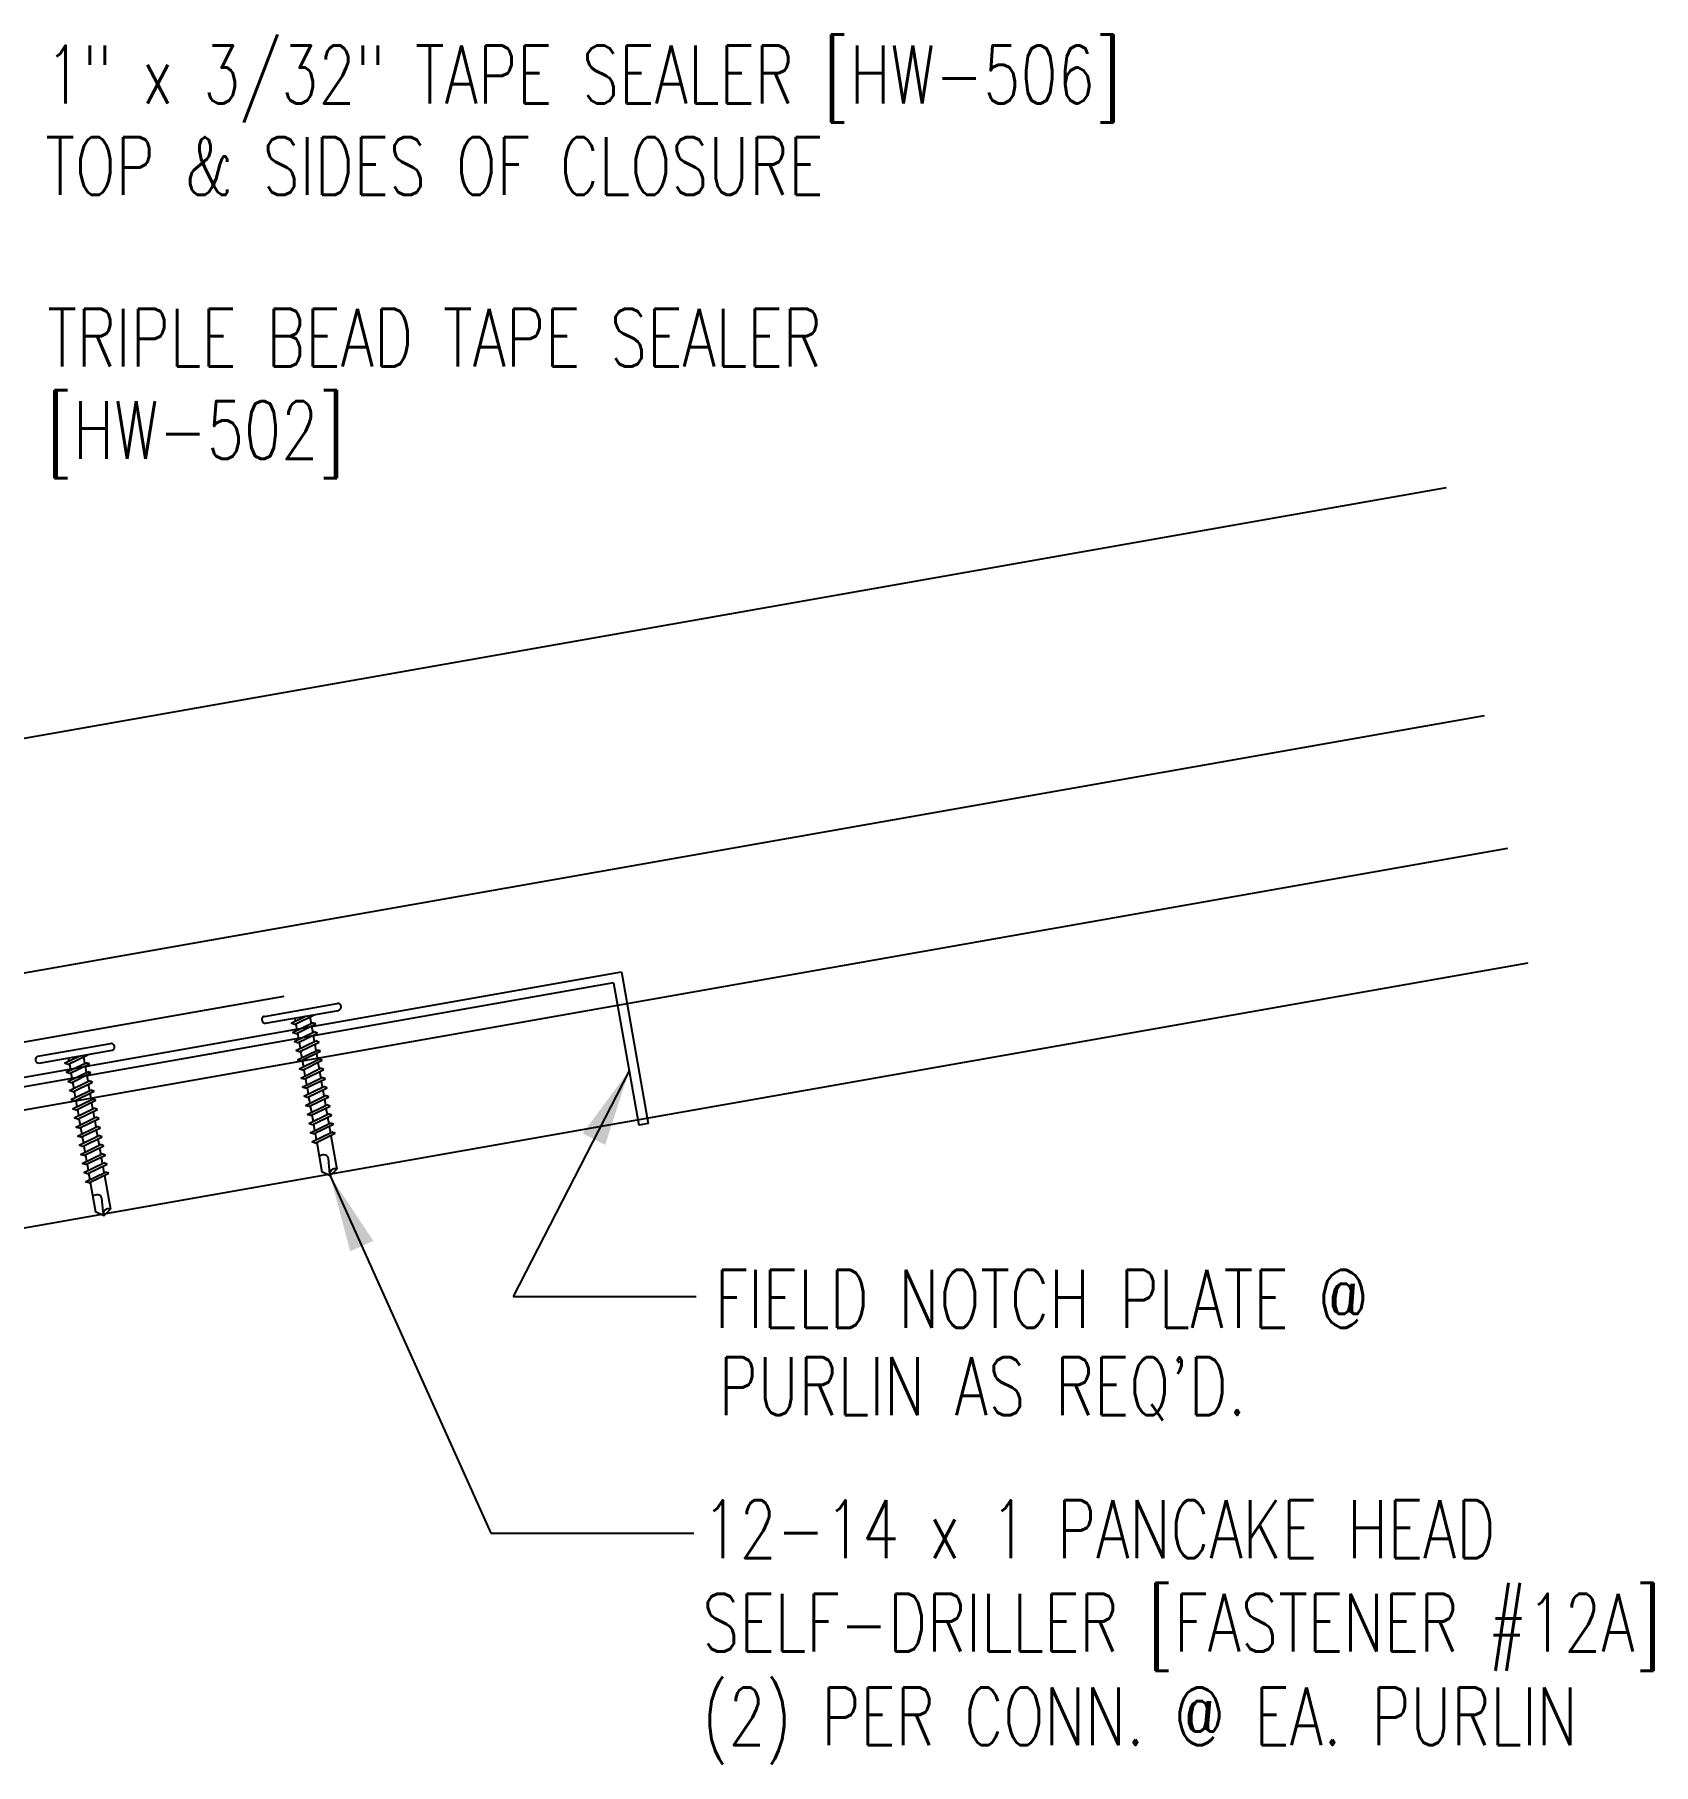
# Model space of a CAD drawing. Header units: inches. Extents: x -33163 to 19162, y -8858 to 30669.
# Drawn here: x -16995.62 to -16985.11, y 18030.22 to 18041.44 of the extents above; entities that cross this region are included whole.
import ezdxf

# ---------------------------------------------------------------- set-up
doc = ezdxf.new("R2010")
doc.units = ezdxf.units.IN
doc.layers.get('0').update_dxf_attribs({"color": 9, "lineweight": 0})
for name, color, linetype in [('20 - 7.2 PANEL', 5, 'Continuous'), ('FASTENER', 9, 'Continuous'), ('PURLIN', 1, 'Continuous'), ('STLA', 12, 'Continuous'), ('TEXT', 7, 'Continuous'), ('TRIM', 4, 'Continuous')]:
    doc.layers.add(name, color=color, linetype=linetype)
doc.styles.add('TEXT', font='SIMPLEX.shx', dxfattribs={"width": 0.75, "height": 0.375})
doc.styles.add('TEXT1', font='ROMANS.shx', dxfattribs={"width": 0.75, "height": 0.375})
doc.dimstyles.new('DETAIL$7', dxfattribs={"dimscale": 4, "dimtxt": 0.375, "dimasz": 0.125, "dimexe": 0.0625, "dimexo": 0.0625, "dimgap": 0.0625, "dimtad": 1, "dimdec": 4, "dimzin": 3, "dimdsep": 46, "dimlunit": 4, "dimtxsty": 'TEXT', "dimblk": 'ARCHTICK', "dimcen": 0.0625, "dimclrd": 7, "dimclre": 7, "dimclrt": 2, "dimadec": 0, "dimazin": 0, "dimtfac": 0.6, "dimtdec": 4, "dimtmove": 0, "dimatfit": 3, "dimfxl": 1, "dimfrac": 2, "dimtolj": 1, "dimtzin": 0, "dimarcsym": 0})

# ---------------------------------------------------------------- blocks, each defined once
blk = doc.blocks.new('sd3')
at = {"layer": 'FASTENER'}
for p, q in [((-0.24, 0.082), (0.24, 0.082)), ((-0.24, 0.037), (0.24, 0.037)), ((-0.078, 0.008), (0.023, 0.037)), ((-0.058, -0.003), (-0.078, 0.008)), ((-0.058, -0.003), (0.08, 0.036)), ((-0.048, 0.037), (-0.048, 0.017)), ((0.05, 0.027), (0.05, -0.016)), ((-0.078, -0.052), (0.06, -0.013)), ((-0.058, -0.064), (-0.078, -0.052)), ((-0.078, -0.112), (0.06, -0.073)), ((-0.058, -0.124), (-0.078, -0.112)), ((-0.058, -0.064), (0.08, -0.024)), ((-0.058, -0.124), (0.08, -0.084)), ((-0.048, -0.001), (-0.048, -0.044)), ((-0.048, -0.061), (-0.048, -0.104)), ((0.05, -0.033), (0.05, -0.076)), ((0.05, -0.093), (0.05, -0.136)), ((0.08, -0.024), (0.06, -0.013)), ((0.08, -0.084), (0.06, -0.073)), ((-0.078, -0.172), (0.06, -0.133)), ((-0.058, -0.184), (-0.078, -0.172)), ((-0.078, -0.232), (0.06, -0.193)), ((-0.058, -0.184), (0.08, -0.144)), ((-0.058, -0.244), (0.08, -0.204)), ((-0.048, -0.121), (-0.048, -0.164)), ((-0.048, -0.181), (-0.048, -0.224)), ((0.05, -0.153), (0.05, -0.196)), ((0.05, -0.213), (0.05, -0.256)), ((0.08, -0.144), (0.06, -0.133)), ((0.08, -0.204), (0.06, -0.193)), ((-0.058, -0.244), (-0.078, -0.232)), ((-0.078, -0.292), (0.06, -0.253)), ((-0.058, -0.304), (-0.078, -0.292)), ((-0.078, -0.353), (0.06, -0.313)), ((-0.058, -0.304), (0.08, -0.264)), ((-0.058, -0.364), (0.08, -0.325)), ((-0.048, -0.241), (-0.048, -0.284)), ((-0.048, -0.301), (-0.048, -0.344)), ((0.05, -0.273), (0.05, -0.316)), ((0.05, -0.333), (0.05, -0.376)), ((0.08, -0.264), (0.06, -0.253)), ((0.08, -0.325), (0.06, -0.313)), ((-0.058, -0.364), (-0.078, -0.353)), ((-0.078, -0.413), (0.06, -0.373)), ((-0.058, -0.424), (-0.078, -0.413)), ((-0.078, -0.473), (0.06, -0.433)), ((-0.058, -0.424), (0.08, -0.385)), ((-0.058, -0.484), (0.08, -0.445)), ((-0.048, -0.361), (-0.048, -0.404)), ((-0.048, -0.421), (-0.048, -0.464)), ((0.05, -0.393), (0.05, -0.436)), ((0.08, -0.385), (0.06, -0.373)), ((0.08, -0.445), (0.06, -0.433)), ((-0.058, -0.484), (-0.078, -0.473)), ((-0.078, -0.533), (0.06, -0.493)), ((-0.058, -0.544), (-0.078, -0.533)), ((-0.078, -0.593), (0.06, -0.553)), ((-0.058, -0.544), (0.08, -0.505)), ((-0.048, -0.481), (-0.048, -0.524)), ((-0.048, -0.541), (-0.048, -0.584)), ((0.05, -0.453), (0.05, -0.496)), ((0.05, -0.513), (0.05, -0.556)), ((0.08, -0.505), (0.06, -0.493)), ((0.08, -0.565), (0.06, -0.553)), ((-0.058, -0.604), (-0.078, -0.593)), ((-0.078, -0.653), (0.06, -0.614)), ((-0.058, -0.664), (-0.078, -0.653)), ((-0.058, -0.604), (0.08, -0.565)), ((-0.058, -0.664), (0.08, -0.625)), ((-0.048, -0.601), (-0.048, -0.644)), ((-0.048, -0.662), (-0.048, -0.704)), ((0.05, -0.573), (0.05, -0.616)), ((0.05, -0.634), (0.05, -0.676)), ((0.08, -0.625), (0.06, -0.614)), ((-0.078, -0.713), (0.06, -0.674)), ((-0.058, -0.724), (-0.078, -0.713)), ((-0.078, -0.773), (0.06, -0.734)), ((-0.058, -0.785), (-0.078, -0.773)), ((-0.058, -0.724), (0.08, -0.685)), ((-0.058, -0.785), (0.08, -0.745)), ((-0.048, -0.722), (-0.048, -0.765)), ((-0.048, -0.782), (-0.048, -0.977)), ((0.05, -0.694), (0.05, -0.737)), ((0.05, -0.754), (0.05, -0.977)), ((0.08, -0.685), (0.06, -0.674)), ((0.08, -0.745), (0.06, -0.734)), ((0, -1.003), (0.009, -0.896)), ((0.001, -1.011), (-0.048, -0.977)), ((0.001, -1.011), (0.05, -0.977))]:
    blk.add_line(p, q, dxfattribs=at)
for centre, radius, start, end in [((-0.238, 0.06), 0.0227, 94.6639, 265.3361), ((0.238, 0.06), 0.0227, 274.6639, 85.3361), ((-0.025, -0.903), 0.0349, 11.1445, 130.906), ((0.032, -1.003), 0.032, 55.4585, 194.8454)]:
    blk.add_arc(centre, radius, start, end, dxfattribs=at)
blk = doc.blocks.new('dsc-HW-502')
at = {"layer": 'TEXT', "style": 'TEXT1', "width": 0.75}
for s, p in [('TRIPLE BEAD TAPE SEALER', (0, 0)), ('[HW-502]', (0, -0.6))]:
    blk.add_text(s, height=0.375, dxfattribs=at).set_placement(p)
at = {"layer": 'TEXT', "style": 'TEXT1', "flags": 1}
for tag, p in [('COLOR', (0, -1.2)), ('CALC', (0, -1.2)), ('OPT1', (0, -1.2)), ('OPT2', (0, -1.2)), ('OPT3', (0, -1.2)), ('GAGE', (0, -1.2)), ('SHPLN', (0, -1.2)), ('PART', (0, -1.2)), ('DESCRIPTION', (0, -1.2)), ('MULTIPLE', (0, -1.2)), ('SPARE1', (0, -1.8)), ('SPARE2', (0, -1.8)), ('SPARE3', (0, -1.8)), ('SPARE4', (0, -1.8)), ('SPARE5', (0, -1.8)), ('SPARE6', (0, -1.8)), ('SPARE7', (0, -1.8)), ('SPARE8', (0, -1.8)), ('SPARE9', (0, -1.8)), ('SPARE10', (0, -1.8))]:
    blk.add_attdef(tag, p, '', height=0.375, dxfattribs=at)
blk = doc.blocks.new('FD-F12a')
at = {"layer": 'TEXT', "style": 'TEXT1', "width": 0.75}
for s, p in [('12-14 x 1 PANCAKE HEAD', (0.0047, -0.0408)), ('SELF-DRILLER [FASTENER #12A]', (0.0047, -0.1926))]:
    blk.add_text(s, height=0.09375, dxfattribs=at).set_placement(p)
blk.add_attdef('(QUANTITY)', (0.0047, -0.3444), '', height=0.0938, dxfattribs=at)
at = {"layer": 'TEXT', "style": 'TEXT1', "flags": 1}
for tag, p in [('Color', (0.0553, -0.5192)), ('Calc', (0.0553, -0.5192)), ('Opt1', (0.0553, -0.5192)), ('Opt2', (0.0553, -0.5192)), ('Opt3', (0.0553, -0.5192)), ('Description', (0.0553, -0.5192)), ('Multiple', (0.0553, -0.5192)), ('Part', (0.0553, -0.5192)), ('Spare1', (0.0553, -0.7067)), ('Spare2', (0.0553, -0.7067)), ('Spare3', (0.0553, -0.7067)), ('Spare4', (0.0553, -0.7067)), ('Spare5', (0.0553, -0.7067)), ('Spare6', (0.0553, -0.7067)), ('Spare7', (0.0553, -0.7067)), ('Spare8', (0.0553, -0.7067)), ('Spare9', (0.0553, -0.7067)), ('Spare10', (0.0553, -0.7067))]:
    blk.add_attdef(tag, p, '', height=0.0938, dxfattribs=at)
blk = doc.blocks.new('_ArchTick')
at = {"color": 0, "linetype": 'ByBlock', "const_width": 0.15}
blk.add_lwpolyline([(-0.5, -0.5), (0.5, 0.5)], dxfattribs=at)

msp = doc.modelspace()

# ---------------------------------------------------------------- linework, layer by layer
at = {"layer": '20 - 7.2 PANEL'}
for p, q in [((-16999.90646, 18036.13081), (-16986.45732, 18038.50226)), ((-16999.64599, 18034.6536), (-16986.21044, 18037.02265))]:
    msp.add_line(p, q, dxfattribs=at)
at = {"layer": 'PURLIN'}
for p, q in [((-17005.59799, 18032.71512), (-16986.05842, 18036.16048)), ((-17005.59799, 18031.94976), (-16985.92753, 18035.4182))]:
    msp.add_line(p, q, dxfattribs=at)
at = {"layer": 'STLA'}
for p, q in [((-17005.59799, 18032.9278), (-16991.81068, 18035.35887)), ((-16991.81068, 18035.35887), (-16991.63704, 18034.37407)), ((-16991.86138, 18035.28647), (-17005.59799, 18032.86433)), ((-16991.86138, 18035.28647), (-16991.69859, 18034.36321)), ((-16991.63704, 18034.37407), (-16991.69859, 18034.36321))]:
    msp.add_line(p, q, dxfattribs=at)
at = {"layer": 'TRIM'}
msp.add_line((-17004.83263, 18033.29088), (-16993.99974, 18035.20101), dxfattribs=at)

# ---------------------------------------------------------------- block references
at = {"layer": 'FASTENER', "rotation": 10.00000000000012}
for p in [(-16993.87656, 18035.03061), (-16995.34595, 18034.77151)]:
    msp.add_blockref('sd3', p, dxfattribs=at)
at = {"layer": 'TEXT'}
msp.add_blockref('dsc-HW-502', (-16995.53712, 18039.28762), dxfattribs=at)
at = {"layer": 'TEXT', "xscale": 4, "yscale": 4, "zscale": 4}
msp.add_blockref('FD-F12a', (-16991.30477, 18031.71754), dxfattribs=at).add_auto_attribs({'(QUANTITY)': '(2) PER CONN. @ EA. PURLIN'})

# ---------------------------------------------------------------- texts
at = {"layer": 'TEXT', "style": 'TEXT1', "width": 0.75}
for s, p in [('1" x 3/32" TAPE SEALER [HW-506]', (-16995.54958, 18040.99508)), ('TOP & SIDES OF CLOSURE', (-16995.54958, 18040.40117)), ('FIELD NOTCH PLATE @', (-16991.2062, 18033.04921)), ("PURLIN AS REQ'D.", (-16991.17892, 18032.48201))]:
    msp.add_text(s, height=0.375, dxfattribs=at).set_placement(p)

# ---------------------------------------------------------------- leaders
for points in [[(-16991.76102, 18034.71731), (-16992.51396, 18033.25119), (-16991.3256, 18033.25119)], [(-16993.70027, 18034.03469), (-16992.65888, 18031.71593), (-16991.34009, 18031.71593)]]:
    msp.add_leader(points, dimstyle='DETAIL$7')

doc.saveas('drawing.dxf')
